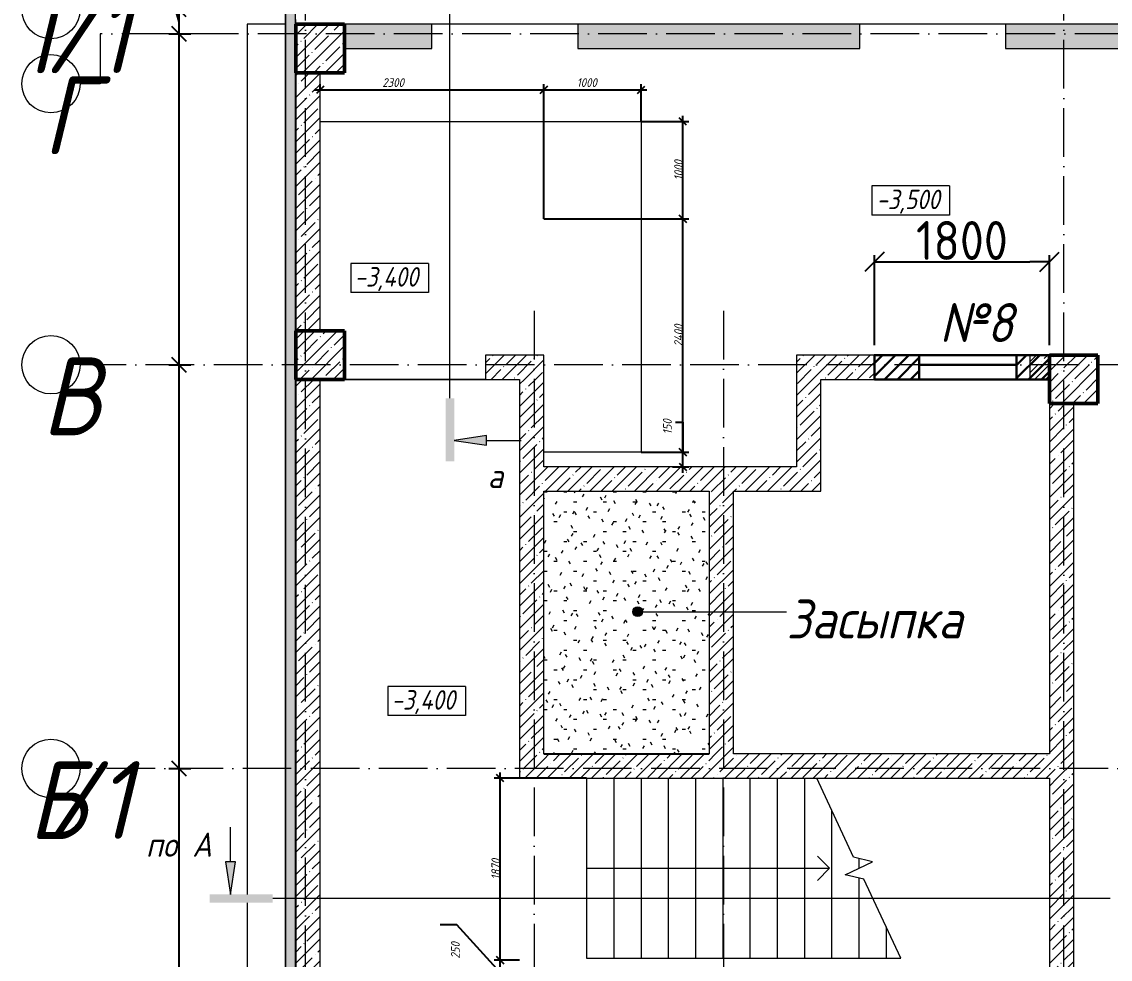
# Model space of a CAD drawing. Header units: millimetres. Extents: x -356862 to 418287, y 0 to 839748.
# Drawn here: x -356020 to -344825, y 458887 to 468522 of the extents above; entities that cross this region are included whole.
import ezdxf

# ---------------------------------------------------------------- set-up
doc = ezdxf.new("R2010")
doc.units = ezdxf.units.MM
doc.linetypes.add('200_ШТРИХ_ш1п0_6_', pattern=[160, 100, -60])
doc.linetypes.add('50_200_ШТРИХ_1Т_ш5_п1_п1_', pattern=[700, 500, -100, 0, -100])
for name, color, linetype, lineweight in [('0) Кирпич подвал', 20, 'Continuous', 30), ('A-____-____-DIMS', 7, 'Continuous', 9), ('A-____-NOTE-TEXT', 7, 'Continuous', 9), ('A-____-NOTE-TEXT-1', 7, 'Continuous', 5), ('A-DOOR-____-OTLN', 7, 'Continuous', 9), ('A-FLOR-____-MCUT', 7, 'Continuous', 25), ('A-FLOR-____-OTLN', 7, 'Continuous', 9), ('A-FLOR-____-PATT-1', 7, 'Continuous', 9), ('A-WALL-____-MCUT', 7, 'Continuous', 13), ('A-WALL-____-MCUT-1', 7, 'Continuous', 9), ('A-WALL-____-MCUT-3', 7, 'Continuous', 9), ('A-WALL-____-PATT-1', 7, 'Continuous', 9), ('A-WALL-FNSH-MCUT-1', 7, 'Continuous', 9), ('G-____-____-DIMS', 7, 'Continuous', 9), ('G-____-____-TEXT', 7, 'Continuous', 9), ('S-COLS-____-MCUT', 7, 'Continuous', 50), ('S-COLS-____-OTLN', 7, 'Continuous', 9), ('S-GRID-____-IDEN', 7, 'Continuous', 9), ('S-GRID-____-OTLN', 7, 'Continuous', 9), ('S-GRID-____-OTLN-1', 7, '50_200_ШТРИХ_1Т_ш5_п1_п1_', 9), ('S-STRS-____-MBND', 7, 'Continuous', 9), ('S-STRS-____-OTLN-1', 7, 'Continuous', 9)]:
    doc.layers.add(name, color=color, linetype=linetype, lineweight=lineweight)
for name, color, linetype, lineweight, true_color in [('A-DETL-GENF-OTLN-4', 9, '200_ШТРИХ_ш1п0_6_', 9, 0x808080), ('A-DETL-GENF-OTLN-5', 7, 'Continuous', 5, 0xc0c0c0), ('A-DOOR-____-OTLN-1', 7, 'Continuous', 9, 0xffffff)]:
    doc.layers.add(name, color=color, linetype=linetype, lineweight=lineweight, true_color=true_color)
doc.styles.add('ISOCPEUR_I', font='isocpeui.ttf', dxfattribs={"width": 0.9, "height": 2.5})
doc.styles.add('ISOCPEUR_I_2', font='isocpeui.ttf', dxfattribs={"width": 0.85, "height": 2.3})
doc.styles.add('ISOCPEUR_I_7', font='isocpeui.ttf', dxfattribs={"width": 0.9, "height": 90})
doc.styles.add('СПДС', font='isocpeur.ttf', dxfattribs={"width": 0.9})
doc.dimstyles.new('ISO-1_8_0_9К_СРЕДНИЙ_Кладочные', dxfattribs={"dimscale": 304.8, "dimtxt": 89.638306, "dimasz": 0.246063, "dimexe": 0.19685, "dimexo": 0, "dimgap": 0, "dimtad": 1, "dimdec": 3, "dimrnd": 0.001, "dimdsep": 46, "dimtxsty": 'ISOCPEUR_I_7', "dimblk1": 'OBLIQUE', "dimblk2": 'OBLIQUE', "dimsah": 1, "dimcen": 0.09, "dimdle": 0.19685, "dimazin": 0, "dimtfac": 1, "dimtdec": 4, "dimtix": 1, "dimtmove": 2, "dimatfit": 3, "dimfxl": 1, "dimtvp": 1, "dimtolj": 1, "dimtzin": 0, "dimarcsym": 2})
doc.dimstyles.new('ISO-1_8_0_9К_СРЕДНИЙ_Кладочные_1', dxfattribs={"dimscale": 304.8, "dimtxt": 89.638306, "dimasz": 0.246063, "dimexe": 0.19685, "dimexo": 0, "dimgap": 0, "dimtad": 1, "dimdec": 3, "dimrnd": 0.001, "dimdsep": 46, "dimtxsty": 'ISOCPEUR_I_7', "dimblk1": 'OBLIQUE', "dimblk2": 'OBLIQUE', "dimsah": 1, "dimcen": 0.09, "dimdle": 0.19685, "dimazin": 0, "dimtfac": 1, "dimtdec": 4, "dimtix": 1, "dimtmove": 0, "dimatfit": 3, "dimfxl": 1, "dimtvp": 1, "dimtolj": 1, "dimtzin": 0, "dimarcsym": 2})
doc.dimstyles.new('ISO-1_8_0_9К_СРЕДНИЙ_Кладочные_2', dxfattribs={"dimscale": 304.8, "dimtxt": 89.638306, "dimasz": 0.246063, "dimexe": 0.19685, "dimexo": 0, "dimgap": 0, "dimtad": 1, "dimdec": 3, "dimrnd": 0.001, "dimdsep": 46, "dimtxsty": 'ISOCPEUR_I_7', "dimblk1": 'OBLIQUE', "dimblk2": 'OBLIQUE', "dimsah": 1, "dimcen": 0.09, "dimdle": 0.19685, "dimazin": 0, "dimtfac": 1, "dimtdec": 4, "dimtix": 1, "dimtmove": 1, "dimatfit": 3, "dimfxl": 1, "dimtvp": 1, "dimtolj": 1, "dimtzin": 0, "dimarcsym": 2})
doc.dimstyles.new('ISO-2_5_0_9К_БОЛЬШОЙ_ОСИ', dxfattribs={"dimscale": 304.8, "dimtxt": 248.995294, "dimasz": 0.492126, "dimexe": 0.393701, "dimexo": 0, "dimgap": 0, "dimtad": 1, "dimdec": 0, "dimzin": 0, "dimdsep": 46, "dimtxsty": 'ISOCPEUR_I', "dimblk1": 'OBLIQUE', "dimblk2": 'OBLIQUE', "dimsah": 1, "dimcen": 0.09, "dimdle": 0.393701, "dimazin": 0, "dimtfac": 1, "dimtdec": 4, "dimtix": 1, "dimtmove": 0, "dimatfit": 3, "dimfxl": 1, "dimtvp": 1, "dimtolj": 1, "dimtzin": 0, "dimarcsym": 2})
doc.dimstyles.new('ISO-2_5_0_9К_БОЛЬШОЙ_ОСИ_1', dxfattribs={"dimscale": 304.8, "dimtxt": 248.995294, "dimasz": 0.492126, "dimexe": 0.393701, "dimexo": 0, "dimgap": 0, "dimtad": 1, "dimdec": 0, "dimzin": 0, "dimdsep": 46, "dimtxsty": 'ISOCPEUR_I', "dimblk1": 'OBLIQUE', "dimblk2": 'OBLIQUE', "dimsah": 1, "dimcen": 0.09, "dimdle": 0.393701, "dimazin": 0, "dimtfac": 1, "dimtdec": 4, "dimtix": 1, "dimtmove": 1, "dimatfit": 3, "dimfxl": 1, "dimtvp": 1, "dimtolj": 1, "dimtzin": 0, "dimarcsym": 2})
doc.dimstyles.new('Размера А3', dxfattribs={"dimtxt": 200, "dimasz": 100, "dimexe": 70, "dimexo": 100, "dimgap": 20, "dimtad": 1, "dimdec": 0, "dimrnd": 10, "dimzin": 0, "dimdsep": 46, "dimtxsty": 'СПДС', "dimblk": 'ARROWHEAD_6', "dimcen": 1, "dimclrd": 256, "dimclre": 256, "dimclrt": 256, "dimazin": 0, "dimtfac": 1, "dimtdec": 0, "dimtmove": 2, "dimatfit": 3, "dimfxl": 1, "dimtolj": 1, "dimtzin": 0, "dimarcsym": 0})
pattern_1 = [(45, (-350751.34, 459015.94), (-114.0493, 114.0493), []), (45, (-350637.3, 459015.94), (-114.0493, 114.0493), [201.612, -40.322, 3.353, -36.97])]

# ---------------------------------------------------------------- blocks, each defined once
blk = doc.blocks.new('BSC_Колонна _Прямоугольная - 500х500-V91-АР1_Кладочный план подвала в осях 1-64_А-ГГ')
at = {"layer": 'S-COLS-____-OTLN'}
h = blk.add_hatch(dxfattribs=at)
h.set_pattern_fill('FP_103', color=256, style=0, pattern_type=2)
h.set_pattern_definition([(45, (-5550, -5831.04), (-114.0493, 114.0493), []), (45, (-5435.95, -5831.04), (-114.0493, 114.0493), [201.613, -40.323, 3.353, -36.97])])
h.paths.add_polyline_path([(-250, -250), (250, -250), (250, 250), (-250, 250)], flags=0)
at = {"layer": 'S-COLS-____-MCUT'}
for p, q in [((250, 250), (-250, 250)), ((-250, 250), (-250, -250)), ((250, -250), (250, 250)), ((-250, -250), (250, -250))]:
    blk.add_line(p, q, dxfattribs=at)
blk = doc.blocks.new('BSC_Колонна _Прямоугольная - 500х500-V148-АР1_Кладочный план подвала в осях 1-64_А-ГГ')
at = {"layer": 'S-COLS-____-OTLN'}
h = blk.add_hatch(dxfattribs=at)
h.set_pattern_fill('FP_164', color=256, style=0, pattern_type=2)
h.set_pattern_definition([(45, (2200, -9231.04), (-114.0493, 114.0493), []), (45, (2314.05, -9231.04), (-114.0493, 114.0493), [201.612, -40.322, 3.353, -36.97])])
h.paths.add_polyline_path([(-250, -250), (250, -250), (250, 250), (-250, 250)], flags=0)
at = {"layer": 'S-COLS-____-MCUT'}
for p, q in [((250, 250), (-250, 250)), ((-250, 250), (-250, -250)), ((250, -250), (250, 250)), ((-250, -250), (250, -250))]:
    blk.add_line(p, q, dxfattribs=at)
blk = doc.blocks.new('BSC_Колонна _Прямоугольная - 500х500-V149-АР1_Кладочный план подвала в осях 1-64_А-ГГ')
at = {"layer": 'S-COLS-____-OTLN'}
h = blk.add_hatch(dxfattribs=at)
h.set_pattern_fill('FP_165', color=256, style=0, pattern_type=2)
h.set_pattern_definition([(45, (2200, -6081.04), (-114.0493, 114.0493), []), (45, (2314.05, -6081.04), (-114.0493, 114.0493), [201.612, -40.322, 3.353, -36.97])])
h.paths.add_polyline_path([(-250, -250), (250, -250), (250, 250), (-250, 250)], flags=0)
at = {"layer": 'S-COLS-____-MCUT'}
for p, q in [((250, 250), (-250, 250)), ((-250, 250), (-250, -250)), ((250, -250), (250, 250)), ((-250, -250), (250, -250))]:
    blk.add_line(p, q, dxfattribs=at)
blk = doc.blocks.new('Проем_Дверь_Прямоугольный - 1600х2200h_проемы без заполнения-26839830-АР1_Кладочный план подвала в осях 1-64_А-ГГ')
at = {"layer": 'A-DOOR-____-OTLN-1'}
for p, q in [((800, 125), (-800, 125)), ((800, -125), (-800, -125))]:
    blk.add_line(p, q, dxfattribs=at)
blk = doc.blocks.new('DET_L_Имитация разреза_ISO2-5 - Вправо-27489999-АР1_Кладочный план подвала в осях 1-64_А-ГГ')
at = {"layer": 'A-DETL-GENF-OTLN-5'}
blk.add_line((143, 0), (4394, 0), dxfattribs=at)
blk = doc.blocks.new('DET_L_Имитация разреза_ISO2-5 - Низ-28996014-АР1_Кладочный план подвала в осях 1-64_А-ГГ')
at = {"layer": 'A-DETL-GENF-OTLN-5'}
blk.add_line((143, 0), (8757, 0), dxfattribs=at)
blk = doc.blocks.new('Ось сетки - Круг_Ø6_00__ISO-2_5_0_9K_-25732049-АР1_Кладочный план подвала в осях 1-64_А-ГГ')
at = {"layer": 'S-GRID-____-IDEN'}
blk.add_circle((0, 0), 3, dxfattribs=at)
blk = doc.blocks.new('_Oblique')
at = {"color": 0, "linetype": 'ByBlock', "lineweight": -2}
blk.add_line((-0.5, -0.5), (0.5, 0.5), dxfattribs=at)
blk = doc.blocks.new('*D8277')
at = {"layer": 'A-____-____-DIMS', "color": 0, "lineweight": -2, "transparency": 16777216}
for p, q in [((-354403, 457077), (-354403, 460967)), ((-354509, 460847), (-354283, 460847)), ((-354509, 457197), (-354283, 457197))]:
    blk.add_line(p, q, dxfattribs=at)
at = {"layer": 'Defpoints', "color": 0, "transparency": 16777216}
for p in [(-354509, 460847), (-354403, 460847), (-354509, 457197)]:
    blk.add_point(p, dxfattribs=at)
at = {"layer": 'A-____-____-DIMS', "color": 0, "lineweight": -2, "transparency": 16777216, "xscale": 150, "yscale": 150, "zscale": 150}
for p, rotation in [((-354403, 460847), 90), ((-354403, 457197), 270)]:
    blk.add_blockref('_Oblique', p, dxfattribs=dict(at, rotation=rotation))
at = {"layer": 'A-____-____-DIMS', "color": 0, "transparency": 16777216, "insert": (-354404, 459022), "char_height": 2.5, "width": 758.48, "attachment_point": 5, "rotation": 90, "style": 'ISOCPEUR_I'}
blk.add_mtext('\\A1;3650', dxfattribs=at)
blk = doc.blocks.new('*D8278')
at = {"layer": 'A-____-____-DIMS', "color": 0, "lineweight": -2, "transparency": 16777216}
for p, q in [((-354403, 460727), (-354403, 465117)), ((-354509, 464997), (-354283, 464997)), ((-354509, 460847), (-354283, 460847))]:
    blk.add_line(p, q, dxfattribs=at)
at = {"layer": 'Defpoints', "color": 0, "transparency": 16777216}
for p in [(-354509, 464997), (-354403, 464997), (-354509, 460847)]:
    blk.add_point(p, dxfattribs=at)
at = {"layer": 'A-____-____-DIMS', "color": 0, "lineweight": -2, "transparency": 16777216, "xscale": 150, "yscale": 150, "zscale": 150}
for p, rotation in [((-354403, 464997), 90), ((-354403, 460847), 270)]:
    blk.add_blockref('_Oblique', p, dxfattribs=dict(at, rotation=rotation))
at = {"layer": 'A-____-____-DIMS', "color": 0, "transparency": 16777216, "insert": (-354404, 462922), "char_height": 2.5, "width": 724, "attachment_point": 5, "rotation": 90, "style": 'ISOCPEUR_I'}
blk.add_mtext('\\A1;4150', dxfattribs=at)
blk = doc.blocks.new('*D8279')
at = {"layer": 'A-____-____-DIMS', "color": 0, "lineweight": -2, "transparency": 16777216}
for p, q in [((-354403, 464877), (-354403, 468517)), ((-354509, 468397), (-354283, 468397)), ((-354509, 464997), (-354283, 464997))]:
    blk.add_line(p, q, dxfattribs=at)
at = {"layer": 'Defpoints', "color": 0, "transparency": 16777216}
for p in [(-354509, 468397), (-354403, 468397), (-354509, 464997)]:
    blk.add_point(p, dxfattribs=at)
at = {"layer": 'A-____-____-DIMS', "color": 0, "lineweight": -2, "transparency": 16777216, "xscale": 150, "yscale": 150, "zscale": 150}
for p, rotation in [((-354403, 468397), 90), ((-354403, 464997), 270)]:
    blk.add_blockref('_Oblique', p, dxfattribs=dict(at, rotation=rotation))
at = {"layer": 'A-____-____-DIMS', "color": 0, "transparency": 16777216, "insert": (-354404, 466697), "char_height": 2.5, "width": 781.46, "attachment_point": 5, "rotation": 90, "style": 'ISOCPEUR_I'}
blk.add_mtext('\\A1;3400', dxfattribs=at)
blk = doc.blocks.new('*D8081')
at = {"layer": 'A-____-____-DIMS', "color": 0, "lineweight": -2, "transparency": 16777216}
for p, q in [((-354563, 469094), (-354567, 469094)), ((-354403, 468522), (-354563, 469094)), ((-354403, 468277), (-354403, 468767)), ((-354509, 468647), (-354283, 468647)), ((-354509, 468397), (-354283, 468397))]:
    blk.add_line(p, q, dxfattribs=at)
at = {"layer": 'Defpoints', "color": 0, "transparency": 16777216}
for p in [(-354509, 468647), (-354403, 468647), (-354509, 468397)]:
    blk.add_point(p, dxfattribs=at)
at = {"layer": 'A-____-____-DIMS', "color": 0, "lineweight": -2, "transparency": 16777216, "xscale": 150, "yscale": 150, "zscale": 150}
for p, rotation in [((-354403, 468647), 90), ((-354403, 468397), 270)]:
    blk.add_blockref('_Oblique', p, dxfattribs=dict(at, rotation=rotation))
at = {"layer": 'A-____-____-DIMS', "color": 0, "transparency": 16777216, "insert": (-354564, 468527), "char_height": 2.5, "width": 568.86, "attachment_point": 1, "rotation": 90, "line_spacing_factor": 1.149209, "style": 'ISOCPEUR_I'}
blk.add_mtext('\\A1;250', dxfattribs=at)
blk = doc.blocks.new('Высотные отметки - 9_5х3_5_h_-17668430-АР1_Кладочный план подвала в осях 1-64_А-ГГ')
at = {"layer": 'G-____-____-DIMS'}
for p, q in [((-4, 3), (-4, 0)), ((4, 3), (-4, 3)), ((4, 3), (4, 0)), ((4, 0), (-4, 0))]:
    blk.add_line(p, q, dxfattribs=at)
blk = doc.blocks.new('*D8234')
at = {"layer": 'A-____-____-DIMS', "color": 0, "lineweight": -2, "transparency": 16777216}
for p, q in [((-352951, 467813), (-352951, 467882)), ((-350651, 466497), (-350651, 467882)), ((-353011, 467822), (-350591, 467822))]:
    blk.add_line(p, q, dxfattribs=at)
at = {"layer": 'Defpoints', "color": 0, "transparency": 16777216}
for p in [(-352951, 467813), (-350651, 467822), (-350651, 466497)]:
    blk.add_point(p, dxfattribs=at)
at = {"layer": 'A-____-____-DIMS', "color": 0, "lineweight": -2, "transparency": 16777216, "xscale": 75, "yscale": 75, "zscale": 75, "rotation": 180}
blk.add_blockref('_Oblique', (-352951, 467822), dxfattribs=at)
at = {"layer": 'A-____-____-DIMS', "color": 0, "lineweight": -2, "transparency": 16777216, "xscale": 75, "yscale": 75, "zscale": 75}
blk.add_blockref('_Oblique', (-350651, 467822), dxfattribs=at)
at = {"layer": 'A-____-____-DIMS', "color": 0, "transparency": 16777216, "insert": (-352312, 467942), "char_height": 90, "width": 546.1, "attachment_point": 1, "line_spacing_factor": 1.149209, "style": 'ISOCPEUR_I_7'}
blk.add_mtext('\\A1;2300', dxfattribs=at)
blk = doc.blocks.new('*D8235')
at = {"layer": 'A-____-____-DIMS', "color": 0, "lineweight": -2, "transparency": 16777216}
for p, q in [((-350651, 466497), (-350651, 467882)), ((-349651, 467497), (-349651, 467882)), ((-350711, 467822), (-349591, 467822))]:
    blk.add_line(p, q, dxfattribs=at)
at = {"layer": 'Defpoints', "color": 0, "transparency": 16777216}
for p in [(-349651, 467822), (-349651, 467497), (-350651, 466497)]:
    blk.add_point(p, dxfattribs=at)
at = {"layer": 'A-____-____-DIMS', "color": 0, "lineweight": -2, "transparency": 16777216, "xscale": 75, "yscale": 75, "zscale": 75, "rotation": 180}
blk.add_blockref('_Oblique', (-350651, 467822), dxfattribs=at)
at = {"layer": 'A-____-____-DIMS', "color": 0, "lineweight": -2, "transparency": 16777216, "xscale": 75, "yscale": 75, "zscale": 75}
blk.add_blockref('_Oblique', (-349651, 467822), dxfattribs=at)
at = {"layer": 'A-____-____-DIMS', "color": 0, "transparency": 16777216, "insert": (-350312, 467942), "char_height": 90, "width": 504.73, "attachment_point": 1, "line_spacing_factor": 1.149209, "style": 'ISOCPEUR_I_7'}
blk.add_mtext('\\A1;1000', dxfattribs=at)
blk = doc.blocks.new('*D8236')
at = {"layer": 'A-____-____-DIMS', "color": 0, "lineweight": -2, "transparency": 16777216}
for p, q in [((-349295, 464406), (-349220, 464406)), ((-349220, 464406), (-349220, 464097)), ((-349220, 463887), (-349220, 464157)), ((-349651, 464097), (-349160, 464097)), ((-349326, 463947), (-349160, 463947))]:
    blk.add_line(p, q, dxfattribs=at)
at = {"layer": 'Defpoints', "color": 0, "transparency": 16777216}
for p in [(-349651, 464097), (-349220, 464097), (-349326, 463947)]:
    blk.add_point(p, dxfattribs=at)
at = {"layer": 'A-____-____-DIMS', "color": 0, "lineweight": -2, "transparency": 16777216, "xscale": 75, "yscale": 75, "zscale": 75}
for p, rotation in [((-349220, 464097), 90), ((-349220, 463947), 270)]:
    blk.add_blockref('_Oblique', p, dxfattribs=dict(at, rotation=rotation))
at = {"layer": 'A-____-____-DIMS', "color": 0, "transparency": 16777216, "insert": (-349425, 464282), "char_height": 90, "width": 368.21, "attachment_point": 1, "rotation": 90, "line_spacing_factor": 1.149209, "style": 'ISOCPEUR_I_7'}
blk.add_mtext('\\A1;150', dxfattribs=at)
blk = doc.blocks.new('*D8237')
at = {"layer": 'A-____-____-DIMS', "color": 0, "lineweight": -2, "transparency": 16777216}
for p, q in [((-350651, 466497), (-349160, 466497)), ((-349220, 464037), (-349220, 466557)), ((-349651, 464097), (-349160, 464097))]:
    blk.add_line(p, q, dxfattribs=at)
at = {"layer": 'Defpoints', "color": 0, "transparency": 16777216}
for p in [(-350651, 466497), (-349220, 466497), (-349651, 464097)]:
    blk.add_point(p, dxfattribs=at)
at = {"layer": 'A-____-____-DIMS', "color": 0, "lineweight": -2, "transparency": 16777216, "xscale": 75, "yscale": 75, "zscale": 75}
for p, rotation in [((-349220, 466497), 90), ((-349220, 464097), 270)]:
    blk.add_blockref('_Oblique', p, dxfattribs=dict(at, rotation=rotation))
at = {"layer": 'A-____-____-DIMS', "color": 0, "transparency": 16777216, "insert": (-349265, 465297), "char_height": 90, "width": 562.65, "attachment_point": 5, "rotation": 90, "style": 'ISOCPEUR_I_7'}
blk.add_mtext('\\A1;2400', dxfattribs=at)
blk = doc.blocks.new('*D8238')
at = {"layer": 'A-____-____-DIMS', "color": 0, "lineweight": -2, "transparency": 16777216}
for p, q in [((-349651, 467497), (-349160, 467497)), ((-349220, 466437), (-349220, 467557)), ((-350651, 466497), (-349160, 466497))]:
    blk.add_line(p, q, dxfattribs=at)
at = {"layer": 'Defpoints', "color": 0, "transparency": 16777216}
for p in [(-349651, 467497), (-349220, 467497), (-350651, 466497)]:
    blk.add_point(p, dxfattribs=at)
at = {"layer": 'A-____-____-DIMS', "color": 0, "lineweight": -2, "transparency": 16777216, "xscale": 75, "yscale": 75, "zscale": 75}
for p, rotation in [((-349220, 467497), 90), ((-349220, 466497), 270)]:
    blk.add_blockref('_Oblique', p, dxfattribs=dict(at, rotation=rotation))
at = {"layer": 'A-____-____-DIMS', "color": 0, "transparency": 16777216, "insert": (-349265, 466997), "char_height": 90, "width": 504.73, "attachment_point": 5, "rotation": 90, "style": 'ISOCPEUR_I_7'}
blk.add_mtext('\\A1;1000', dxfattribs=at)
blk = doc.blocks.new('*D8202')
at = {"layer": 'A-____-____-DIMS', "color": 0, "lineweight": -2, "transparency": 16777216}
for p, q in [((-351545, 459242), (-351718, 459242)), ((-351100, 458752), (-351545, 459242)), ((-350901, 458877), (-351160, 458877)), ((-351100, 458567), (-351100, 458937)), ((-350901, 458627), (-351160, 458627))]:
    blk.add_line(p, q, dxfattribs=at)
at = {"layer": 'Defpoints', "color": 0, "transparency": 16777216}
for p in [(-351100, 458877), (-350901, 458877), (-350901, 458627)]:
    blk.add_point(p, dxfattribs=at)
at = {"layer": 'A-____-____-DIMS', "color": 0, "lineweight": -2, "transparency": 16777216, "xscale": 75, "yscale": 75, "zscale": 75}
for p, rotation in [((-351100, 458877), 90), ((-351100, 458627), 270)]:
    blk.add_blockref('_Oblique', p, dxfattribs=dict(at, rotation=rotation))
at = {"layer": 'A-____-____-DIMS', "color": 0, "transparency": 16777216, "insert": (-351605, 458893), "char_height": 90, "width": 409.58, "attachment_point": 1, "rotation": 90, "line_spacing_factor": 1.149209, "style": 'ISOCPEUR_I_7'}
blk.add_mtext('\\A1;250', dxfattribs=at)
blk = doc.blocks.new('*D8203')
at = {"layer": 'A-____-____-DIMS', "color": 0, "lineweight": -2, "transparency": 16777216}
for p, q in [((-351100, 458817), (-351100, 460807)), ((-350211, 460747), (-351160, 460747)), ((-350901, 458877), (-351160, 458877))]:
    blk.add_line(p, q, dxfattribs=at)
at = {"layer": 'Defpoints', "color": 0, "transparency": 16777216}
for p in [(-351100, 460747), (-350211, 460747), (-350901, 458877)]:
    blk.add_point(p, dxfattribs=at)
at = {"layer": 'A-____-____-DIMS', "color": 0, "lineweight": -2, "transparency": 16777216, "xscale": 75, "yscale": 75, "zscale": 75}
for p, rotation in [((-351100, 460747), 90), ((-351100, 458877), 270)]:
    blk.add_blockref('_Oblique', p, dxfattribs=dict(at, rotation=rotation))
at = {"layer": 'A-____-____-DIMS', "color": 0, "transparency": 16777216, "insert": (-351145, 459812), "char_height": 90, "width": 504.73, "attachment_point": 5, "rotation": 90, "style": 'ISOCPEUR_I_7'}
blk.add_mtext('\\A1;1870', dxfattribs=at)
blk = doc.blocks.new('ARROWHEAD_6')
at = {"color": 0, "linetype": 'Continuous'}
for p, q in [((0, 0), (-1, 0)), ((-0.5, -0.5), (0.5, 0.5))]:
    blk.add_line(p, q, dxfattribs=at)
blk = doc.blocks.new('*D8503')
at = {"lineweight": -2, "transparency": 16777216}
for p, q in [((-347251, 465197), (-347251, 466124)), ((-347051, 466054), (-345651, 466054)), ((-345451, 465197), (-345451, 466124))]:
    blk.add_line(p, q, dxfattribs=at)
at = {"layer": 'Defpoints', "color": 0, "transparency": 16777216}
for p in [(-345451, 466054), (-347251, 465097), (-345451, 465097)]:
    blk.add_point(p, dxfattribs=at)
at = {"lineweight": -2, "transparency": 16777216, "xscale": 200, "yscale": 200, "zscale": 200, "rotation": 180}
blk.add_blockref('ARROWHEAD_6', (-347251, 466054), dxfattribs=at)
at = {"lineweight": -2, "transparency": 16777216, "xscale": 200, "yscale": 200, "zscale": 200}
blk.add_blockref('ARROWHEAD_6', (-345451, 466054), dxfattribs=at)
at = {"lineweight": 25, "transparency": 16777216, "insert": (-346351, 466274), "char_height": 400, "attachment_point": 5, "style": 'СПДС'}
blk.add_mtext('\\A1;1800', dxfattribs=at)

msp = doc.modelspace()

# ---------------------------------------------------------------- hatches: boundary and pattern name
at = {"layer": '0) Кирпич подвал', "lineweight": 30}
h = msp.add_hatch(dxfattribs=at)
h.set_pattern_fill('ANSI31', color=256, scale=30)
h.paths.add_polyline_path([(-346789.7747, 465096.983), (-347251.3432, 465096.983), (-347251.3432, 464846.983), (-346789.7747, 464846.983)])
h.paths.add_polyline_path([(-345451.3432, 465096.983), (-345789.7747, 465096.983), (-345789.7747, 464846.983), (-345451.3432, 464846.983)])
at = {"layer": 'A-____-NOTE-TEXT-1'}
for points in [[(-351572.5476, 464003.2689), (-351572.5476, 464653.2689), (-351659.2842, 464653.2689), (-351659.2842, 464003.2689)], [(-351238.9062, 464169.1169), (-351238.9062, 464269.1169), (-351572.5476, 464219.1169)], [(-353873.3753, 459553.2437), (-353823.3753, 459886.8852), (-353923.3753, 459886.8852), (-353902.9768, 459750.7694)], [(-353439.2234, 459466.5072), (-353439.2234, 459553.2437), (-354089.2234, 459553.2437), (-354089.2234, 459466.5072), (-353823.3753, 459466.5072)]]:
    msp.add_hatch(color=256, dxfattribs=at).paths.add_polyline_path(points, flags=0)
at = {"layer": 'A-FLOR-____-PATT-1'}
h = msp.add_hatch(dxfattribs=at)
h.set_pattern_fill('FP_166', color=256, style=0, pattern_type=2)
h.set_pattern_definition([(0, (-350751.34, 459015.94), (406.4, 101.6), [33.528, -271.272, 33.528, -271.272, -1625.6]), (0, (-350751.34, 459015.94), (406.4, 101.6), [-609.6, 33.528, -576.072, 33.528, -271.272, -711.2]), (0, (-350751.34, 459015.94), (406.4, 101.6), [-1524, 33.528, -169.672, 33.528, -474.472]), (120, (-350598.94, 459066.74), (-291.1882, 301.1527), [33.528, -271.272, 33.528, -271.272, -1625.6]), (120, (-350598.94, 459066.74), (-291.1882, 301.1527), [-609.6, 33.528, -576.072, 33.528, -271.272, -711.2]), (120, (-350598.94, 459066.74), (-291.1882, 301.1527), [-1524, 33.528, -169.672, 33.528, -474.472]), (240, (-350548.14, 459269.94), (-115.2118, -402.7527), [33.528, -271.272, 33.528, -271.272, -1625.6]), (240, (-350548.14, 459269.94), (-115.2118, -402.7527), [-609.6, 33.528, -576.072, 33.528, -271.272, -711.2]), (240, (-350548.14, 459269.94), (-115.2118, -402.7527), [-1524, 33.528, -169.672, 33.528, -474.472])])
h.paths.add_polyline_path([(-348951.3432, 460997.3304), (-348951.3432, 463696.983), (-350651.3432, 463696.983), (-350651.3432, 460997.3304)], flags=0)
at = {"layer": 'A-WALL-____-PATT-1'}
h = msp.add_hatch(dxfattribs=at)
h.set_pattern_fill('FP_91', color=256, style=0, pattern_type=2)
h.set_pattern_definition([(0, (-350751.34, 459015.94), (120.968, 69.841), [80.645, -161.29]), (120, (-350751.34, 459015.94), (-120.96808, 69.84086), [80.645, -161.29]), (60, (-350751.34, 459015.94), (-8e-05, 139.68186), [0, -161.29, 80.645, 0])])
h.paths.add_polyline_path([(-353203.3432, 456994.983), (-353203.3432, 506748.983), (-353303.3432, 506748.983), (-353303.3432, 456994.983)], flags=0)
h = msp.add_hatch(dxfattribs=at)
h.set_pattern_fill('FP_1', color=256, style=0, pattern_type=2)
h.set_pattern_definition(pattern_1)
h.paths.add_polyline_path([(-326021.6659, 468246.983), (-324951.3432, 468246.983), (-324951.3432, 468496.983), (-345901.2011, 468496.983), (-345901.2011, 468246.983), (-327789.1691, 468246.983)], flags=0)
h.paths.add_polyline_path([(-347401.2011, 468246.983), (-347402.2011, 468496.983), (-350301.3432, 468496.983), (-350301.3432, 468246.983), (-347402.2011, 468246.983)], flags=0)
h.paths.add_polyline_path([(-351801.3432, 468246.983), (-351801.3432, 468496.983), (-352701.3432, 468496.983), (-352701.3432, 468246.983)], flags=0)
h = msp.add_hatch(dxfattribs=at)
h.set_pattern_fill('FP_1', color=256, style=0, pattern_type=2)
h.set_pattern_definition(pattern_1)
h.paths.add_polyline_path([(-352951.3432, 465346.983), (-352951.3432, 467996.983), (-353201.3432, 467996.983), (-353201.3432, 465346.983)], flags=0)
h = msp.add_hatch(dxfattribs=at)
h.set_pattern_fill('FP_1', color=256, style=0, pattern_type=2)
h.set_pattern_definition(pattern_1)
h.paths.add_polyline_path([(-350651.3432, 464846.983), (-350651.3432, 465096.983), (-351251.3432, 465096.983), (-351251.3432, 464846.983), (-350766.7111, 464846.983)], flags=0)
h = msp.add_hatch(dxfattribs=at)
h.set_pattern_fill('FP_1', color=256, style=0, pattern_type=2)
h.set_pattern_definition(pattern_1)
h.paths.add_polyline_path([(-347801.3432, 463696.983), (-347801.3432, 465096.983), (-348051.3432, 465096.983), (-348051.3432, 463696.983)], flags=0)
h = msp.add_hatch(dxfattribs=at)
h.set_pattern_fill('FP_1', color=256, style=0, pattern_type=2)
h.set_pattern_definition(pattern_1)
h.paths.add_polyline_path([(-345451.3432, 464846.983), (-345451.3432, 465096.983), (-345651.3432, 465096.983), (-345651.3432, 464846.983)], flags=0)
h.paths.add_polyline_path([(-347801.3432, 464846.983), (-347251.3432, 464846.983), (-347251.3432, 465096.983), (-347801.3432, 465096.983)], flags=0)
h = msp.add_hatch(dxfattribs=at)
h.set_pattern_fill('FP_1', color=256, style=0, pattern_type=2)
h.set_pattern_definition(pattern_1)
h.paths.add_polyline_path([(-352951.3432, 457096.983), (-352951.3432, 464846.983), (-353201.3432, 464846.983), (-353201.3432, 457096.983)], flags=0)
h = msp.add_hatch(dxfattribs=at)
h.set_pattern_fill('FP_1', color=256, style=0, pattern_type=2)
h.set_pattern_definition(pattern_1)
h.paths.add_polyline_path([(-350766.7111, 460746.983), (-350651.3432, 460746.983), (-350651.3432, 464846.983), (-350901.3432, 464846.983), (-350901.3432, 460746.983)], flags=0)
h = msp.add_hatch(dxfattribs=at)
h.set_pattern_fill('FP_1', color=256, style=0, pattern_type=2)
h.set_pattern_definition(pattern_1)
h.paths.add_polyline_path([(-345201.3432, 460746.983), (-345201.3432, 464596.983), (-345451.3432, 464596.983), (-345451.3432, 460746.983)], flags=0)
h = msp.add_hatch(dxfattribs=at)
h.set_pattern_fill('FP_1', color=256, style=0, pattern_type=2)
h.set_pattern_definition(pattern_1)
h.paths.add_polyline_path([(-348701.3432, 463696.983), (-348051.3432, 463696.983), (-348051.3432, 463946.983), (-350651.3432, 463946.983), (-350651.3432, 463696.983), (-348951.3432, 463696.983)], flags=0)
h = msp.add_hatch(dxfattribs=at)
h.set_pattern_fill('FP_1', color=256, style=0, pattern_type=2)
h.set_pattern_definition(pattern_1)
h.paths.add_polyline_path([(-348701.3432, 460996.983), (-348701.3432, 463696.983), (-348951.3432, 463696.983), (-348951.3432, 460996.983)], flags=0)
h = msp.add_hatch(dxfattribs=at)
h.set_pattern_fill('FP_1', color=256, style=0, pattern_type=2)
h.set_pattern_definition(pattern_1)
h.paths.add_polyline_path([(-345451.3432, 460746.983), (-345451.3432, 460996.983), (-350651.3432, 460996.983), (-350651.3432, 460746.983), (-347231.7046, 460746.983)], flags=0)
h = msp.add_hatch(dxfattribs=at)
h.set_pattern_fill('FP_1', color=256, style=0, pattern_type=2)
h.set_pattern_definition(pattern_1)
h.paths.add_polyline_path([(-345201.3432, 457596.983), (-345201.3432, 460746.983), (-345451.3432, 460746.983), (-345451.3432, 457596.983)], flags=0)
at = {"layer": 'G-____-____-TEXT'}
h = msp.add_hatch(color=256, dxfattribs=at)
edge = h.paths.add_edge_path(flags=0)
edge.add_arc((-349686.4225, 462458.7836), 50, 0, 360)

# ---------------------------------------------------------------- linework, layer by layer
at = {"color": 5, "lineweight": 30}
msp.add_lwpolyline([(-346789.7747, 464996.983), (-345789.7747, 464996.983)], dxfattribs=at)
at = {"layer": '0) Кирпич подвал', "lineweight": 30}
for points in [[(-347251.3432, 464846.983), (-345451.3432, 464846.983), (-345451.3432, 465096.983), (-347251.3432, 465096.983)], [(-345789.7747, 465096.983), (-346789.7747, 465096.983), (-346789.7747, 464846.983), (-345789.7747, 464846.983)]]:
    msp.add_lwpolyline(points, close=True, dxfattribs=at)
at = {"layer": 'A-____-NOTE-TEXT'}
for p, q in [((-351238.9062, 464269.1169), (-351572.5476, 464219.1169)), ((-351238.9062, 464169.1169), (-351238.9062, 464269.1169)), ((-351572.5476, 464219.1169), (-351238.9062, 464169.1169)), ((-351238.9062, 464219.1169), (-350882.6562, 464219.1169)), ((-353873.3753, 459886.8852), (-353873.3753, 460243.1352)), ((-353823.3753, 459886.8852), (-353923.3753, 459886.8852)), ((-353923.3753, 459886.8852), (-353873.3753, 459553.2437)), ((-353873.3753, 459553.2437), (-353823.3753, 459886.8852))]:
    msp.add_line(p, q, dxfattribs=at)
at = {"layer": 'A-FLOR-____-MCUT'}
msp.add_line((-350651.3432, 460997.3304), (-348951.3432, 460997.3304), dxfattribs=at)
at = {"layer": 'A-FLOR-____-OTLN'}
for p, q in [((-353311.3432, 468496.983), (-353701.3432, 468496.983)), ((-353701.3432, 468496.983), (-353701.3432, 459553.2437)), ((-350301.3432, 468496.983), (-351801.3432, 468496.983)), ((-345901.2011, 468496.983), (-347401.2011, 468496.983)), ((-352951.3432, 467496.983), (-349651.3432, 467496.983)), ((-349651.3432, 467496.983), (-349651.3432, 464096.983)), ((-351251.3432, 464846.983), (-352701.3432, 464846.983)), ((-352701.3432, 464846.983), (-351251.3432, 464846.983)), ((-349651.3432, 464096.983), (-350651.3432, 464096.983)), ((-353701.3432, 459466.5072), (-353701.3432, 456596.983))]:
    msp.add_line(p, q, dxfattribs=at)
at = {"layer": 'A-WALL-____-MCUT'}
for p, q in [((-353311.3432, 506856.983), (-353311.3432, 456986.983)), ((-353303.3432, 456994.983), (-353303.3432, 506848.983))]:
    msp.add_line(p, q, dxfattribs=at)
at = {"layer": 'A-WALL-____-MCUT-1'}
for p, q in [((-351801.3432, 468496.983), (-352701.3432, 468496.983)), ((-351801.3432, 468246.983), (-351801.3432, 468496.983)), ((-347401.2011, 468496.983), (-350301.3432, 468496.983)), ((-350301.3432, 468496.983), (-350301.3432, 468246.983)), ((-347401.2011, 468246.983), (-347401.2011, 468496.983)), ((-324951.3432, 468496.983), (-345901.2011, 468496.983)), ((-345901.2011, 468496.983), (-345901.2011, 468246.983)), ((-352701.3432, 468246.983), (-351801.3432, 468246.983)), ((-350301.3432, 468246.983), (-347402.2011, 468246.983)), ((-345901.2011, 468246.983), (-324951.3432, 468246.983)), ((-353201.3432, 467996.983), (-353201.3432, 465346.983)), ((-352951.3432, 465346.983), (-352951.3432, 467996.983)), ((-350651.3432, 465096.983), (-351251.3432, 465096.983)), ((-351251.3432, 465096.983), (-351251.3432, 464846.983)), ((-350651.3432, 463946.983), (-350651.3432, 465096.983)), ((-347251.3432, 465096.983), (-348051.3432, 465096.983)), ((-348051.3432, 465096.983), (-348051.3432, 463946.983)), ((-347251.3432, 464846.983), (-347251.3432, 465096.983)), ((-345451.3432, 465096.983), (-345651.3432, 465096.983)), ((-345651.3432, 465096.983), (-345651.3432, 464846.983)), ((-353201.3432, 464846.983), (-353201.3432, 457096.983)), ((-352951.3432, 457346.983), (-352951.3432, 464846.983)), ((-351251.3432, 464846.983), (-350901.3432, 464846.983)), ((-350901.3432, 464846.983), (-350901.3432, 460746.983)), ((-347801.3432, 464846.983), (-347251.3432, 464846.983)), ((-347801.3432, 463696.983), (-347801.3432, 464846.983)), ((-345651.3432, 464846.983), (-345451.3432, 464846.983)), ((-345451.3432, 464596.983), (-345451.3432, 460996.983)), ((-345201.3432, 457596.983), (-345201.3432, 464596.983)), ((-348051.3432, 463946.983), (-350651.3432, 463946.983)), ((-350651.3432, 460996.983), (-350651.3432, 463696.983)), ((-350651.3432, 463696.983), (-348951.3432, 463696.983)), ((-348951.3432, 463696.983), (-348951.3432, 460996.983)), ((-348701.3432, 460996.983), (-348701.3432, 463696.983)), ((-348701.3432, 463696.983), (-348051.3432, 463696.983)), ((-348051.3432, 463696.983), (-347801.3432, 463696.983)), ((-348951.3432, 460996.983), (-350651.3432, 460996.983)), ((-345451.3432, 460996.983), (-348701.3432, 460996.983)), ((-350901.3432, 460746.983), (-345451.3432, 460746.983)), ((-345451.3432, 460746.983), (-345451.3432, 457596.983))]:
    msp.add_line(p, q, dxfattribs=at)
at = {"layer": 'A-WALL-____-MCUT-3'}
msp.add_line((-353203.3432, 457094.983), (-353203.3432, 506748.983), dxfattribs=at)
at = {"layer": 'A-WALL-FNSH-MCUT-1'}
msp.add_line((-353201.3432, 468496.983), (-353201.3432, 468546.983), dxfattribs=at)
at = {"layer": 'G-____-____-TEXT'}
msp.add_line((-349686.4225, 462458.7836), (-348153.6027, 462458.7836), dxfattribs=at)
msp.add_circle((-349686.4225, 462458.7836), 50, dxfattribs=at)
at = {"layer": 'S-GRID-____-OTLN'}
for p, q in [((-355213.8729, 468396.983), (-355213.8729, 467885.3761)), ((-355213.8729, 467885.3761), (-355420.1134, 467885.3761))]:
    msp.add_line(p, q, dxfattribs=at)
at = {"layer": 'S-GRID-____-OTLN-1'}
for p, q in [((-353101.3432, 454533.3346), (-353101.3432, 508896.9006)), ((-345301.3432, 454533.3346), (-345301.3432, 508896.9006)), ((-246676.9366, 468396.983), (-355213.8729, 468396.983)), ((-350751.3432, 465550.9569), (-350751.3432, 454533.3346)), ((-348801.3432, 465550.9569), (-348801.3432, 454533.3346)), ((-260432.5559, 464996.983), (-355420.1134, 464996.983)), ((-246832.7496, 460846.983), (-355420.1134, 460846.983))]:
    msp.add_line(p, q, dxfattribs=at)
at = {"layer": 'S-STRS-____-MBND'}
for p, q in [((-347464.1705, 459935.2714), (-347842.6778, 460746.983)), ((-347552.9538, 459755.9489), (-347269.7326, 459888.0171)), ((-347269.7326, 459888.0171), (-347464.1705, 459935.2714)), ((-347358.516, 459708.6945), (-347552.9538, 459755.9489)), ((-346980.0087, 458896.983), (-347358.516, 459708.6945))]:
    msp.add_line(p, q, dxfattribs=at)
at = {"layer": 'S-STRS-____-OTLN-1'}
for p, q in [((-350211.3432, 460746.983), (-350211.3432, 458896.983)), ((-350211.3432, 460746.983), (-350211.3432, 458896.983)), ((-349931.3432, 460746.983), (-349931.3432, 458896.983)), ((-349931.3432, 460746.983), (-349931.3432, 458896.983)), ((-349651.3432, 460746.983), (-349651.3432, 458896.983)), ((-349651.3432, 460746.983), (-349651.3432, 458896.983)), ((-349371.3432, 460746.983), (-349371.3432, 458896.983)), ((-349371.3432, 460746.983), (-349371.3432, 458896.983)), ((-349091.3432, 460746.983), (-349091.3432, 458896.983)), ((-349091.3432, 460746.983), (-349091.3432, 458896.983)), ((-348811.3432, 460746.983), (-348811.3432, 458896.983)), ((-348811.3432, 460746.983), (-348811.3432, 458896.983)), ((-348531.3432, 460746.983), (-348531.3432, 458896.983)), ((-348531.3432, 460746.983), (-348531.3432, 458896.983)), ((-348251.3432, 460746.983), (-348251.3432, 458896.983)), ((-348251.3432, 460746.983), (-348251.3432, 458896.983)), ((-347971.3432, 460746.983), (-347971.3432, 458896.983)), ((-347971.3432, 460746.983), (-347971.3432, 458896.983)), ((-347691.3432, 460422.4449), (-347691.3432, 458896.983)), ((-347691.3432, 460422.4449), (-347691.3432, 458896.983)), ((-347711.3432, 459821.983), (-347836.3432, 459946.983)), ((-347411.3432, 459922.4328), (-347411.3432, 459821.983)), ((-347411.3432, 459922.4328), (-347411.3432, 459821.983)), ((-350211.3432, 459821.983), (-349931.3432, 459821.983)), ((-349931.3432, 459821.983), (-349651.3432, 459821.983)), ((-349651.3432, 459821.983), (-349371.3432, 459821.983)), ((-349371.3432, 459821.983), (-349091.3432, 459821.983)), ((-349091.3432, 459821.983), (-348811.3432, 459821.983)), ((-348811.3432, 459821.983), (-348531.3432, 459821.983)), ((-348531.3432, 459821.983), (-348251.3432, 459821.983)), ((-348251.3432, 459821.983), (-347971.3432, 459821.983)), ((-347971.3432, 459821.983), (-347711.3432, 459821.983)), ((-347711.3432, 459821.983), (-347836.3432, 459696.983)), ((-347411.3432, 459721.5331), (-347411.3432, 458896.983)), ((-347411.3432, 459721.5331), (-347411.3432, 458896.983)), ((-347131.3432, 459221.521), (-347131.3432, 458896.983)), ((-347131.3432, 459221.521), (-347131.3432, 458896.983)), ((-350211.3432, 458896.983), (-349931.3432, 458896.983)), ((-349931.3432, 458896.983), (-349651.3432, 458896.983)), ((-349651.3432, 458896.983), (-349371.3432, 458896.983)), ((-349371.3432, 458896.983), (-349091.3432, 458896.983)), ((-349091.3432, 458896.983), (-348811.3432, 458896.983)), ((-348811.3432, 458896.983), (-348531.3432, 458896.983)), ((-348531.3432, 458896.983), (-348251.3432, 458896.983)), ((-348251.3432, 458896.983), (-347971.3432, 458896.983)), ((-347971.3432, 458896.983), (-347691.3432, 458896.983)), ((-347691.3432, 458896.983), (-347411.3432, 458896.983)), ((-347411.3432, 458896.983), (-347131.3432, 458896.983)), ((-347131.3432, 458896.983), (-346980.0087, 458896.983))]:
    msp.add_line(p, q, dxfattribs=at)

# ---------------------------------------------------------------- block references
at = {"layer": 'A-DETL-GENF-OTLN-4'}
for name, p, rotation in [('DET_L_Имитация разреза_ISO2-5 - Вправо-27489999-АР1_Кладочный план подвала в осях 1-64_А-ГГ', (-351615.9159, 464510.1752), 89.99999999999994), ('DET_L_Имитация разреза_ISO2-5 - Низ-28996014-АР1_Кладочный план подвала в осях 1-64_А-ГГ', (-344682.317, 459509.8755), 180)]:
    msp.add_blockref(name, p, dxfattribs=dict(at, rotation=rotation))
at = {"layer": 'A-DOOR-____-OTLN', "rotation": 180}
msp.add_blockref('Проем_Дверь_Прямоугольный - 1600х2200h_проемы без заполнения-26839830-АР1_Кладочный план подвала в осях 1-64_А-ГГ', (-346451.3432, 464971.983), dxfattribs=at)
at = {"layer": 'G-____-____-DIMS', "xscale": 99.99999999999993, "yscale": 99.99999999999993, "zscale": 99.99999999999993}
for p in [(-346878.0475, 466535.0188), (-352235.5121, 465739.0079), (-351855.3565, 461391.1041)]:
    msp.add_blockref('Высотные отметки - 9_5х3_5_h_-17668430-АР1_Кладочный план подвала в осях 1-64_А-ГГ', p, dxfattribs=at)
at = {"layer": 'S-COLS-____-OTLN'}
for name, p in [('BSC_Колонна _Прямоугольная - 500х500-V148-АР1_Кладочный план подвала в осях 1-64_А-ГГ', (-352951.3432, 468246.983)), ('BSC_Колонна _Прямоугольная - 500х500-V149-АР1_Кладочный план подвала в осях 1-64_А-ГГ', (-352951.3432, 465096.983)), ('BSC_Колонна _Прямоугольная - 500х500-V91-АР1_Кладочный план подвала в осях 1-64_А-ГГ', (-345201.3432, 464846.983))]:
    msp.add_blockref(name, p, dxfattribs=at)
at = {"layer": 'S-GRID-____-IDEN', "xscale": 99.99999999999993, "yscale": 99.99999999999993, "zscale": 99.99999999999993}
for p, rotation in [((-355720.1134, 468646.983), 269.9999999999996), ((-355720.1134, 467885.3761), 89.99999999999982), ((-355720.1134, 464996.983), 89.99999999999982), ((-355720.1134, 460846.983), 89.99999999999982)]:
    msp.add_blockref('Ось сетки - Круг_Ø6_00__ISO-2_5_0_9K_-25732049-АР1_Кладочный план подвала в осях 1-64_А-ГГ', p, dxfattribs=dict(at, rotation=rotation))

# ---------------------------------------------------------------- texts
at = {"layer": 'A-____-NOTE-TEXT', "char_height": 250, "attachment_point": 1, "style": 'ISOCPEUR_I'}
for s, insert, width in [('\\fISOCPEUR|b0|i1|c204|p34|;\\W.9;а', (-351228.2944, 463979.4154), 223.670813), ('по', (-354742.9838, 460189.6731), 404.0505), ('\\fISOCPEUR|b0|i1|c204|p34|;\\W.9;А', (-354266.7338, 460189.6731), 252.531563)]:
    msp.add_mtext(s, dxfattribs=dict(at, insert=insert, width=width))
at = {"layer": 'G-____-____-DIMS', "char_height": 200, "attachment_point": 1, "line_spacing_factor": 1.149209, "style": 'ISOCPEUR_I_2'}
for s, insert, width in [('-3,500', (-347228.6213, 466796.3099), 841.377075), ('-3,400', (-352596.0454, 466000.299), 865.279833), ('-3,400', (-352215.8898, 461652.3953), 865.279833)]:
    msp.add_mtext(s, dxfattribs=dict(at, insert=insert, width=width))
at = {"layer": 'G-____-____-TEXT', "char_height": 400, "attachment_point": 1, "style": 'ISOCPEUR_I'}
for s, insert, width in [('№8', (-346579.8648, 465629.8599), 2763.416813), ('Засыпка', (-348153.6027, 462583.7836), 1464.683063)]:
    msp.add_mtext(s, dxfattribs=dict(at, insert=insert, width=width))
at = {"layer": 'S-GRID-____-IDEN', "char_height": 800, "attachment_point": 1, "style": 'ISOCPEUR_I'}
for s, insert, width in [('\\fISOCPEUR|b0|i1|c204|p34|;\\W.9;Г', (-355951.7429, 468793.6154), 202.02525), ('/1', (-355785.0554, 468793.6154), 346.329), ('\\fISOCPEUR|b0|i1|c204|p34|;\\W.9;Г', (-355803.9339, 467961.452), 202.02525), ('\\fISOCPEUR|b0|i1|c204|p34|;\\W.9;В', (-355812.9339, 465073.0588), 223.670812), ('\\fISOCPEUR|b0|i1|c204|p34|;\\W.9;Б', (-355955.5839, 460923.0588), 223.670812), ('/1', (-355771.037, 460923.0588), 346.329)]:
    msp.add_mtext(s, dxfattribs=dict(at, insert=insert, width=width))

# ---------------------------------------------------------------- dimensions: what is measured, and where the dimension line sits
at = {"lineweight": 25}
dim = msp.add_linear_dim(base=(-345451.3432, 466053.6437), p1=(-347251.3432, 465096.983), p2=(-345451.3432, 465096.983), dimstyle='Размера А3', override={"dimtxt": 400, "dimasz": 200}, dxfattribs=at)
dim.commit()
dim.dimension.update_dxf_attribs({"geometry": '*D8503', "text_midpoint": (-346351.3432, 466273.6437)})
at = {"layer": 'A-____-____-DIMS'}
for base, p1, p2, dimstyle, override, picture, middle in [((-354402.7388, 468646.983), (-354508.8048, 468396.983), (-354508.8048, 468646.983), 'ISO-2_5_0_9К_БОЛЬШОЙ_ОСИ_1', {"dimtxt": 400, "dimpost": '<>', "dimfxl": 250}, '*D8081', (-354562.6861, 469093.8349)), ((-349219.9386, 464096.983), (-349326.0046, 463946.983), (-349651.3432, 464096.983), 'ISO-1_8_0_9К_СРЕДНИЙ_Кладочные_2', {"dimtxt": 400, "dimpost": '<>', "dimfxl": 358.253028}, '*D8236', (-349335.1006, 464406.312)), ((-351099.5256, 458876.983), (-350901.3432, 458626.983), (-350901.3432, 458876.983), 'ISO-1_8_0_9К_СРЕДНИЙ_Кладочные_2', {"dimtxt": 400, "dimpost": '<>', "dimfxl": 250}, '*D8202', (-351545.4578, 459242.382))]:
    dim = msp.add_linear_dim(base=base, p1=p1, p2=p2, angle=90, dimstyle=dimstyle, override=override, dxfattribs=at)
    dim.commit()
    dim.dimension.update_dxf_attribs({"geometry": picture, "text_midpoint": middle, "dimtype": 160, "text_rotation": 90})
for base, p1, p2, dimstyle, override, picture, middle in [((-354402.7388, 468396.983), (-354508.8048, 464996.983), (-354508.8048, 468396.983), 'ISO-2_5_0_9К_БОЛЬШОЙ_ОСИ', {"dimtxt": 400, "dimpost": '<>', "dimfxl": 3400}, '*D8279', (-354403.9888, 466696.983)), ((-349219.9386, 467496.983), (-350651.3432, 466496.983), (-349651.3432, 467496.983), 'ISO-1_8_0_9К_СРЕДНИЙ_Кладочные', {"dimtxt": 400, "dimpost": '<>', "dimfxl": 1414.213562}, '*D8238', (-349264.9386, 466996.983)), ((-349219.9386, 466496.983), (-349651.3432, 464096.983), (-350651.3432, 466496.983), 'ISO-1_8_0_9К_СРЕДНИЙ_Кладочные', {"dimtxt": 400, "dimpost": '<>', "dimfxl": 2600}, '*D8237', (-349264.9386, 465296.983)), ((-354402.7388, 464996.983), (-354508.8048, 460846.983), (-354508.8048, 464996.983), 'ISO-2_5_0_9К_БОЛЬШОЙ_ОСИ', {"dimtxt": 400, "dimpost": '<>', "dimfxl": 4150}, '*D8278', (-354403.9888, 462921.983)), ((-354402.7388, 460846.983), (-354508.8048, 457196.983), (-354508.8048, 460846.983), 'ISO-2_5_0_9К_БОЛЬШОЙ_ОСИ', {"dimtxt": 400, "dimpost": '<>', "dimfxl": 3650}, '*D8277', (-354403.9888, 459021.983)), ((-351099.5256, 460746.983), (-350901.3432, 458876.983), (-350211.3432, 460746.983), 'ISO-1_8_0_9К_СРЕДНИЙ_Кладочные', {"dimtxt": 400, "dimpost": '<>', "dimfxl": 1993.238571}, '*D8203', (-351145.1052, 459811.983))]:
    dim = msp.add_linear_dim(base=base, p1=p1, p2=p2, angle=90, dimstyle=dimstyle, override=override, dxfattribs=at)
    dim.commit()
    dim.dimension.update_dxf_attribs({"geometry": picture, "text_midpoint": middle})
for base, p1, p2, override, picture, middle in [((-350651.3432, 467821.8763), (-352951.3432, 467812.7803), (-350651.3432, 466496.983), {"dimtxt": 400, "dimpost": '<>', "dimfxl": 2649.777866}, '*D8234', (-352039.0012, 467821.8763)), ((-349651.3432, 467821.8763), (-350651.3432, 466496.983), (-349651.3432, 467496.983), {"dimtxt": 400, "dimpost": '<>', "dimfxl": 1414.213562}, '*D8235', (-350059.6988, 467821.8763))]:
    dim = msp.add_linear_dim(base=base, p1=p1, p2=p2, dimstyle='ISO-1_8_0_9К_СРЕДНИЙ_Кладочные_1', override=override, dxfattribs=at)
    dim.commit()
    dim.dimension.update_dxf_attribs({"geometry": picture, "text_midpoint": middle, "dimtype": 160})

doc.saveas('drawing.dxf')
